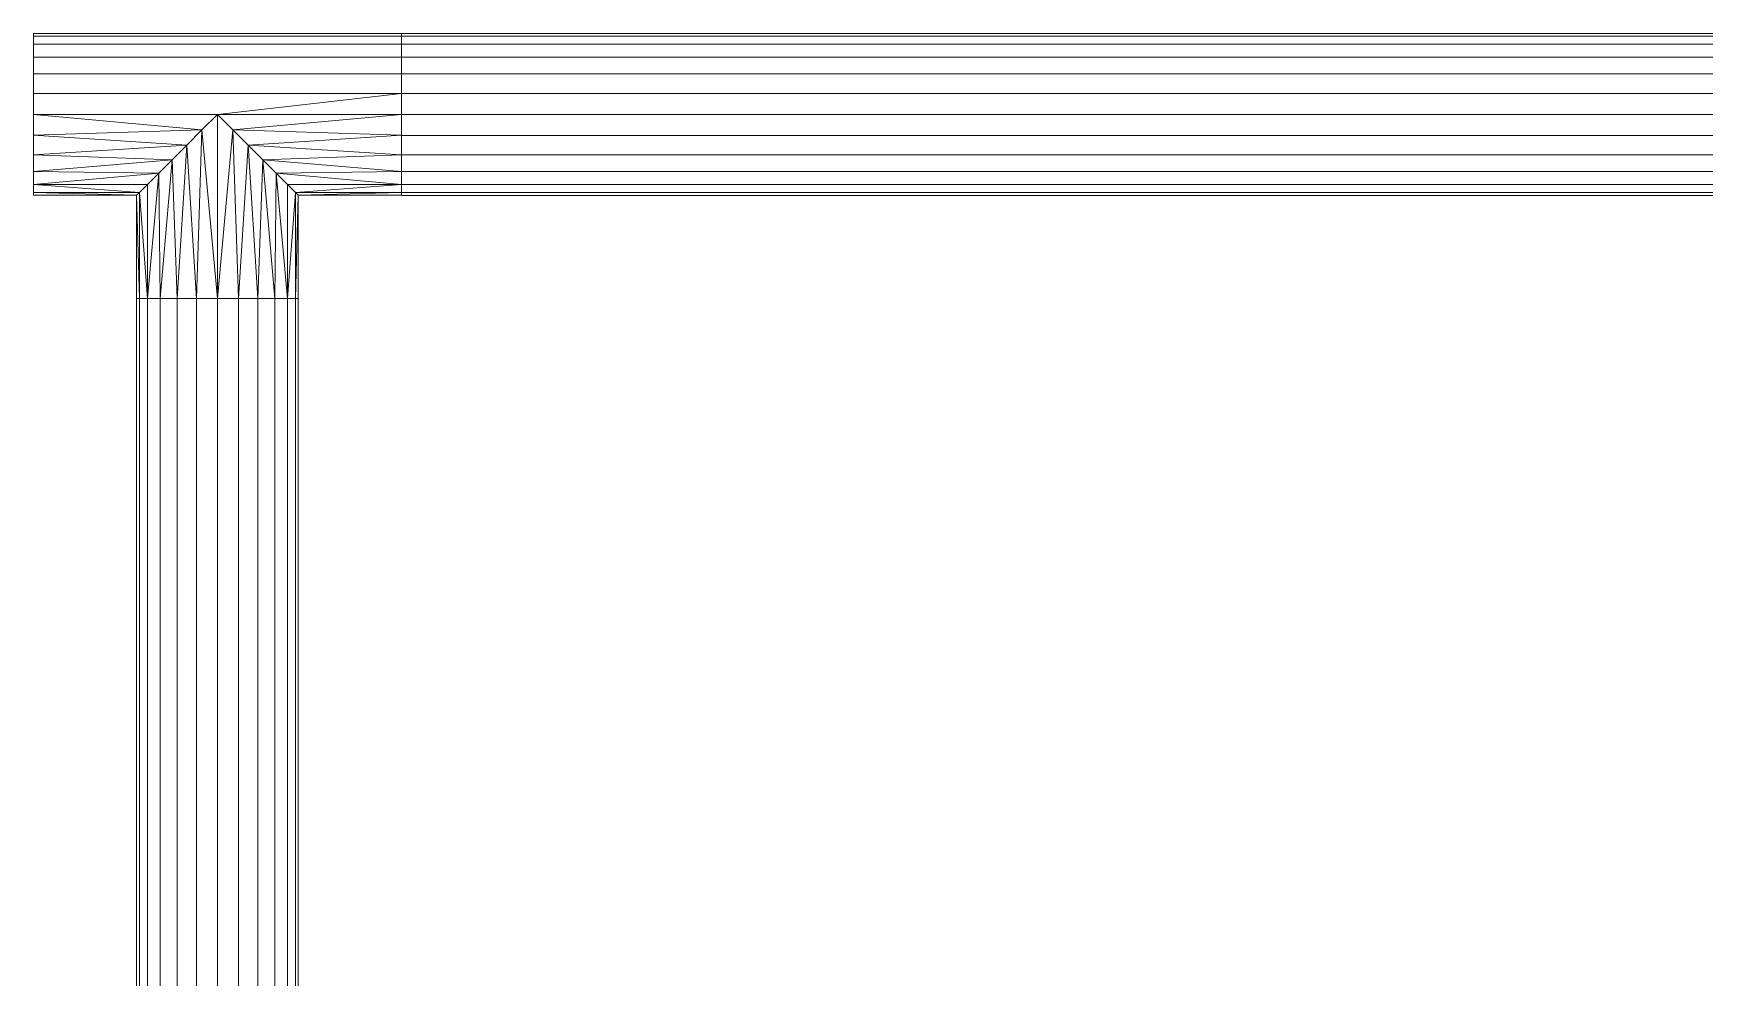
# Model space of a CAD drawing. Header units: inches. Extents: x -3325 to -59, y 5 to 733.
# Drawn here: x -909.66 to -896.08, y 378.39 to 386.06 of the extents above; entities that cross this region are included whole.
import ezdxf

# ---------------------------------------------------------------- set-up
doc = ezdxf.new("R2010")
doc.units = ezdxf.units.IN
doc.header["$MEASUREMENT"] = 0
doc.layers.add('P-PIPE', color=10, linetype='Continuous', lineweight=9)

# ---------------------------------------------------------------- blocks, each defined once
blk = doc.blocks.new('Tee - Welded - Generic - Standard-1086689-06 - Fifth Level')
at = {"layer": 'P-PIPE'}
mesh = blk.add_polyface(dxfattribs=at)
corners = [(-1.496, -0.657), (-1.496, -0.635, 0.17), (-1.496, -0.569, 0.329), (-1.496, -0.465, 0.465), (-1.496, -0.329, 0.569), (-1.496, -0.17, 0.635), (-1.496, 0, 0.657), (-1.496, 0.17, 0.635), (-1.496, 0.329, 0.569), (-1.496, 0.465, 0.465), (-1.496, 0.569, 0.329), (-1.496, 0.635, 0.17), (-1.496, 0.657), (-1.496, 0.635, -0.17), (-1.496, 0.569, -0.329), (-1.496, 0.465, -0.465), (-1.496, 0.329, -0.569), (-1.496, 0.17, -0.635), (-1.496, 0, -0.657), (-1.496, -0.17, -0.635), (-1.496, -0.329, -0.569), (-1.496, -0.465, -0.465), (-1.496, -0.569, -0.329), (-1.496, -0.635, -0.17)]
mesh.append_faces([[corners[k] for k in face] for face in [(20, 17, 18, 19)]], dxfattribs={"vtx0": -1})
mesh.append_faces([[corners[k] for k in face] for face in [(23, 17, 20), (11, 23, 8, 10)]], dxfattribs={"vtx0": -1, "vtx1": -1, "vtx2": -1})
mesh.append_faces([[corners[k] for k in face] for face in [(17, 23, 11, 14)]], dxfattribs={"vtx0": -1, "vtx1": -1, "vtx2": -1, "vtx3": -1})
mesh.append_faces([[corners[k] for k in face] for face in [(16, 17, 14, 15), (9, 10, 8)]], dxfattribs={"vtx1": -1})
mesh.append_faces([[corners[k] for k in face] for face in [(7, 8, 3, 6)]], dxfattribs={"vtx1": -1, "vtx2": -1})
mesh.append_faces([[corners[k] for k in face] for face in [(23, 0, 3, 8)]], dxfattribs={"vtx1": -1, "vtx2": -1, "vtx3": -1})
mesh.append_faces([[corners[k] for k in face] for face in [(12, 13, 14, 11)]], dxfattribs={"vtx2": -1})
mesh.append_faces([[corners[k] for k in face] for face in [(20, 21, 22, 23), (0, 1, 2, 3), (3, 4, 5, 6)]], dxfattribs={"vtx3": -1})
mesh = blk.add_polyface(dxfattribs=at)
corners = [(-1.496, 0.657), (-1.496, 0.635, 0.17), (-1.496, 0.569, 0.329), (-1.496, 0.465, 0.465), (-1.496, 0.329, 0.569), (-1.496, 0.17, 0.635), (-1.496, 0, 0.657), (-1.496, -0.17, 0.635), (-1.496, -0.329, 0.569), (-1.496, -0.465, 0.465), (-1.496, -0.569, 0.329), (-1.496, -0.635, 0.17), (-1.496, -0.657), (-0.657, -0.657), (-0.634, -0.634, 0.175), (-0.569, -0.569, 0.329), (-0.477, -0.477, 0.452), (-0.369, -0.369, 0.545), (-0.25, -0.25, 0.608), (-0.126, -0.126, 0.645), (0, 0, 0.657), (0.126, -0.126, 0.645), (0.25, -0.25, 0.608), (0.369, -0.369, 0.545), (0.477, -0.477, 0.452), (0.569, -0.569, 0.329), (0.634, -0.634, 0.175), (0.657, -0.657), (1.496, -0.657), (1.496, -0.635, 0.17), (1.496, -0.569, 0.329), (1.496, -0.465, 0.465), (1.496, -0.329, 0.569), (1.496, -0.17, 0.635), (1.496, 0, 0.657), (1.496, 0.17, 0.635), (1.496, 0.329, 0.569), (1.496, 0.465, 0.465), (1.496, 0.569, 0.329), (1.496, 0.635, 0.17), (1.496, 0.657)]
mesh.append_faces([[corners[k] for k in face] for face in [(13, 11, 12)]], dxfattribs={"vtx0": -1})
mesh.append_faces([[corners[k] for k in face] for face in [(27, 29, 26), (25, 30, 24), (11, 14, 10), (9, 17, 8), (16, 10, 15), (23, 32, 22), (21, 34, 20), (22, 33, 21), (33, 22, 32), (19, 7, 18), (7, 19, 6)]], dxfattribs={"vtx0": -1, "vtx1": -1})
mesh.append_faces([[corners[k] for k in face] for face in [(30, 25, 26), (24, 30, 31), (8, 17, 18), (21, 33, 34), (18, 7, 8), (20, 5, 6)]], dxfattribs={"vtx0": -1, "vtx2": -1})
mesh.append_faces([[corners[k] for k in face] for face in [(20, 34, 35, 5)]], dxfattribs={"vtx0": -1, "vtx2": -1, "vtx3": -1})
mesh.append_faces([[corners[k] for k in face] for face in [(28, 29, 27)]], dxfattribs={"vtx1": -1})
mesh.append_faces([[corners[k] for k in face] for face in [(29, 30, 26), (31, 32, 23), (23, 24, 31), (13, 14, 11), (14, 15, 10), (16, 17, 9), (9, 10, 16), (19, 20, 6)]], dxfattribs={"vtx1": -1, "vtx2": -1})
mesh.append_faces([[corners[k] for k in face] for face in [(38, 39, 1, 2), (36, 37, 3, 4), (37, 38, 2, 3), (35, 36, 4, 5)]], dxfattribs={"vtx1": -1, "vtx3": -1})
mesh.append_faces([[corners[k] for k in face] for face in [(39, 40, 0, 1)]], dxfattribs={"vtx3": -1})
mesh = blk.add_polyface(dxfattribs=at)
corners = [(-1.496, -0.657), (-1.496, -0.635, -0.17), (-1.496, -0.569, -0.329), (-1.496, -0.465, -0.465), (-1.496, -0.329, -0.569), (-1.496, -0.17, -0.635), (-1.496, 0, -0.657), (-1.496, 0.17, -0.635), (-1.496, 0.329, -0.569), (-1.496, 0.465, -0.465), (-1.496, 0.569, -0.329), (-1.496, 0.635, -0.17), (-1.496, 0.657), (1.496, 0.657), (1.496, 0.635, -0.17), (1.496, 0.569, -0.329), (1.496, 0.465, -0.465), (1.496, 0.329, -0.569), (1.496, 0.17, -0.635), (1.496, 0, -0.657), (1.496, -0.17, -0.635), (1.496, -0.329, -0.569), (1.496, -0.465, -0.465), (1.496, -0.569, -0.329), (1.496, -0.635, -0.17), (1.496, -0.657), (0.657, -0.657), (0.634, -0.634, -0.175), (0.569, -0.569, -0.329), (0.477, -0.477, -0.452), (0.369, -0.369, -0.545), (0.25, -0.25, -0.608), (0.126, -0.126, -0.645), (0, 0, -0.657), (-0.126, -0.126, -0.645), (-0.25, -0.25, -0.608), (-0.369, -0.369, -0.545), (-0.477, -0.477, -0.452), (-0.569, -0.569, -0.329), (-0.634, -0.634, -0.175), (-0.657, -0.657)]
mesh.append_faces([[corners[k] for k in face] for face in [(1, 40, 0)]], dxfattribs={"vtx0": -1})
mesh.append_faces([[corners[k] for k in face] for face in [(33, 19, 32), (6, 34, 5), (32, 20, 31), (24, 27, 23), (27, 24, 26), (36, 4, 35), (3, 37, 2), (38, 2, 37), (21, 31, 20)]], dxfattribs={"vtx0": -1, "vtx1": -1})
mesh.append_faces([[corners[k] for k in face] for face in [(35, 4, 5), (6, 33, 34), (23, 28, 29), (29, 22, 23), (21, 30, 31), (23, 27, 28), (36, 3, 4), (3, 36, 37), (39, 1, 2)]], dxfattribs={"vtx0": -1, "vtx2": -1})
mesh.append_faces([[corners[k] for k in face] for face in [(13, 14, 11, 12)]], dxfattribs={"vtx1": -1})
mesh.append_faces([[corners[k] for k in face] for face in [(19, 20, 32), (34, 35, 5), (6, 7, 33), (21, 22, 30), (29, 30, 22), (39, 40, 1), (38, 39, 2)]], dxfattribs={"vtx1": -1, "vtx2": -1})
mesh.append_faces([[corners[k] for k in face] for face in [(18, 19, 33, 7)]], dxfattribs={"vtx1": -1, "vtx2": -1, "vtx3": -1})
mesh.append_faces([[corners[k] for k in face] for face in [(15, 16, 9, 10), (14, 15, 10, 11), (16, 17, 8, 9), (17, 18, 7, 8)]], dxfattribs={"vtx1": -1, "vtx3": -1})
mesh.append_faces([[corners[k] for k in face] for face in [(24, 25, 26)]], dxfattribs={"vtx2": -1})
mesh = blk.add_polyface(dxfattribs=at)
corners = [(1.496, -0.657), (1.496, -0.635, -0.17), (1.496, -0.569, -0.329), (1.496, -0.465, -0.465), (1.496, -0.329, -0.569), (1.496, -0.17, -0.635), (1.496, 0, -0.657), (1.496, 0.17, -0.635), (1.496, 0.329, -0.569), (1.496, 0.465, -0.465), (1.496, 0.569, -0.329), (1.496, 0.635, -0.17), (1.496, 0.657), (1.496, 0.635, 0.17), (1.496, 0.569, 0.329), (1.496, 0.465, 0.465), (1.496, 0.329, 0.569), (1.496, 0.17, 0.635), (1.496, 0, 0.657), (1.496, -0.17, 0.635), (1.496, -0.329, 0.569), (1.496, -0.465, 0.465), (1.496, -0.569, 0.329), (1.496, -0.635, 0.17)]
mesh.append_faces([[corners[k] for k in face] for face in [(7, 5, 6), (10, 8, 9), (4, 2, 3), (16, 14, 15), (23, 21, 22)]], dxfattribs={"vtx0": -1})
mesh.append_faces([[corners[k] for k in face] for face in [(1, 5, 0)]], dxfattribs={"vtx0": -1, "vtx1": -1})
mesh.append_faces([[corners[k] for k in face] for face in [(5, 10, 11, 0), (23, 12, 13, 21)]], dxfattribs={"vtx0": -1, "vtx2": -1, "vtx3": -1})
mesh.append_faces([[corners[k] for k in face] for face in [(21, 16, 17, 18)]], dxfattribs={"vtx0": -1, "vtx3": -1})
mesh.append_faces([[corners[k] for k in face] for face in [(7, 8, 10, 5), (13, 14, 16, 21)]], dxfattribs={"vtx1": -1, "vtx2": -1, "vtx3": -1})
mesh.append_faces([[corners[k] for k in face] for face in [(4, 5, 1, 2), (23, 0, 11, 12)]], dxfattribs={"vtx1": -1, "vtx3": -1})
mesh.append_faces([[corners[k] for k in face] for face in [(19, 20, 21, 18)]], dxfattribs={"vtx2": -1})
mesh = blk.add_polyface(dxfattribs=at)
corners = [(-0.657, -1.496), (-0.635, -1.496, 0.17), (-0.569, -1.496, 0.329), (-0.465, -1.496, 0.465), (-0.329, -1.496, 0.569), (-0.17, -1.496, 0.635), (0, -1.496, 0.657), (0.17, -1.496, 0.635), (0.329, -1.496, 0.569), (0.465, -1.496, 0.465), (0.569, -1.496, 0.329), (0.635, -1.496, 0.17), (0.657, -1.496), (0.657, -0.657), (0.634, -0.634, 0.175), (0.569, -0.569, 0.329), (0.477, -0.477, 0.452), (0.369, -0.369, 0.545), (0.25, -0.25, 0.608), (0.126, -0.126, 0.645), (0, 0, 0.657), (-0.126, -0.126, 0.645), (-0.25, -0.25, 0.608), (-0.369, -0.369, 0.545), (-0.477, -0.477, 0.452), (-0.569, -0.569, 0.329), (-0.634, -0.634, 0.175), (-0.657, -0.657)]
mesh.append_faces([[corners[k] for k in face] for face in [(13, 11, 12)]], dxfattribs={"vtx0": -1})
mesh.append_faces([[corners[k] for k in face] for face in [(22, 5, 21), (24, 3, 23), (8, 18, 7), (17, 9, 16)]], dxfattribs={"vtx0": -1, "vtx1": -1})
mesh.append_faces([[corners[k] for k in face] for face in [(24, 2, 3), (26, 1, 2), (22, 4, 5), (6, 20, 21), (21, 5, 6), (19, 6, 7), (16, 9, 10), (17, 8, 9), (6, 19, 20)]], dxfattribs={"vtx0": -1, "vtx2": -1})
mesh.append_faces([[corners[k] for k in face] for face in [(26, 27, 1), (3, 4, 23), (25, 26, 2), (24, 25, 2), (22, 23, 4), (10, 11, 14), (18, 19, 7), (17, 18, 8), (13, 14, 11), (15, 16, 10), (14, 15, 10)]], dxfattribs={"vtx1": -1, "vtx2": -1})
mesh.append_faces([[corners[k] for k in face] for face in [(27, 0, 1)]], dxfattribs={"vtx2": -1})
mesh = blk.add_polyface(dxfattribs=at)
corners = [(0.657, -1.496), (0.635, -1.496, -0.17), (0.569, -1.496, -0.329), (0.465, -1.496, -0.465), (0.329, -1.496, -0.569), (0.17, -1.496, -0.635), (0, -1.496, -0.657), (-0.17, -1.496, -0.635), (-0.329, -1.496, -0.569), (-0.465, -1.496, -0.465), (-0.569, -1.496, -0.329), (-0.635, -1.496, -0.17), (-0.657, -1.496), (-0.657, -0.657), (-0.634, -0.634, -0.175), (-0.569, -0.569, -0.329), (-0.477, -0.477, -0.452), (-0.369, -0.369, -0.545), (-0.25, -0.25, -0.608), (-0.126, -0.126, -0.645), (0, 0, -0.657), (0.126, -0.126, -0.645), (0.25, -0.25, -0.608), (0.369, -0.369, -0.545), (0.477, -0.477, -0.452), (0.569, -0.569, -0.329), (0.634, -0.634, -0.175), (0.657, -0.657)]
mesh.append_faces([[corners[k] for k in face] for face in [(13, 11, 12)]], dxfattribs={"vtx0": -1})
mesh.append_faces([[corners[k] for k in face] for face in [(22, 5, 21), (24, 3, 23), (8, 18, 7), (17, 9, 16)]], dxfattribs={"vtx0": -1, "vtx1": -1})
mesh.append_faces([[corners[k] for k in face] for face in [(24, 2, 3), (26, 1, 2), (22, 4, 5), (6, 20, 21), (21, 5, 6), (19, 6, 7), (16, 9, 10), (17, 8, 9), (6, 19, 20)]], dxfattribs={"vtx0": -1, "vtx2": -1})
mesh.append_faces([[corners[k] for k in face] for face in [(0, 1, 27)]], dxfattribs={"vtx1": -1})
mesh.append_faces([[corners[k] for k in face] for face in [(26, 27, 1), (3, 4, 23), (25, 26, 2), (24, 25, 2), (22, 23, 4), (10, 11, 14), (18, 19, 7), (17, 18, 8), (13, 14, 11), (15, 16, 10), (14, 15, 10)]], dxfattribs={"vtx1": -1, "vtx2": -1})
mesh = blk.add_polyface(dxfattribs=at)
corners = [(-0.657, -1.496), (-0.635, -1.496, -0.17), (-0.569, -1.496, -0.329), (-0.465, -1.496, -0.465), (-0.329, -1.496, -0.569), (-0.17, -1.496, -0.635), (0, -1.496, -0.657), (0.17, -1.496, -0.635), (0.329, -1.496, -0.569), (0.465, -1.496, -0.465), (0.569, -1.496, -0.329), (0.635, -1.496, -0.17), (0.657, -1.496), (0.635, -1.496, 0.17), (0.569, -1.496, 0.329), (0.465, -1.496, 0.465), (0.329, -1.496, 0.569), (0.17, -1.496, 0.635), (0, -1.496, 0.657), (-0.17, -1.496, 0.635), (-0.329, -1.496, 0.569), (-0.465, -1.496, 0.465), (-0.569, -1.496, 0.329), (-0.635, -1.496, 0.17)]
mesh.append_faces([[corners[k] for k in face] for face in [(16, 14, 15), (13, 11, 12)]], dxfattribs={"vtx0": -1})
mesh.append_faces([[corners[k] for k in face] for face in [(0, 3, 11, 13)]], dxfattribs={"vtx0": -1, "vtx1": -1, "vtx2": -1, "vtx3": -1})
mesh.append_faces([[corners[k] for k in face] for face in [(16, 0, 13, 14), (21, 0, 16, 17)]], dxfattribs={"vtx0": -1, "vtx1": -1, "vtx3": -1})
mesh.append_faces([[corners[k] for k in face] for face in [(5, 8, 9, 11)]], dxfattribs={"vtx0": -1, "vtx2": -1, "vtx3": -1})
mesh.append_faces([[corners[k] for k in face] for face in [(17, 18, 21)]], dxfattribs={"vtx1": -1, "vtx2": -1})
mesh.append_faces([[corners[k] for k in face] for face in [(6, 7, 8, 5), (9, 10, 11), (22, 23, 0, 21), (19, 20, 21, 18)]], dxfattribs={"vtx2": -1})
mesh.append_faces([[corners[k] for k in face] for face in [(3, 4, 5, 11)]], dxfattribs={"vtx2": -1, "vtx3": -1})
mesh.append_faces([[corners[k] for k in face] for face in [(0, 1, 2, 3)]], dxfattribs={"vtx3": -1})

msp = doc.modelspace()

# ---------------------------------------------------------------- linework, layer by layer
at = {"layer": 'P-PIPE', "color": 1}
for p, q in [((-906.671, 385.405, 1084), (-909.663, 385.405, 1084)), ((-908.167, 383.909, 1084), (-908.167, 385.405, 1084)), ((-906.671, 385.405, 1084), (-858.571, 385.405, 1084)), ((-906.671, 385.405, 1084), (-858.571, 385.405, 1084)), ((-908.167, 373.965, 1084), (-908.167, 383.909, 1084)), ((-908.167, 373.965, 1084), (-908.167, 383.909, 1084))]:
    msp.add_line(p, q, dxfattribs=at)

# ---------------------------------------------------------------- block references
at = {"layer": 'P-PIPE', "color": 1, "extrusion": (0, 0, -1)}
msp.add_blockref('Tee - Welded - Generic - Standard-1086689-06 - Fifth Level', (908.167, 385.405, -1084), dxfattribs=at)

# ---------------------------------------------------------------- meshes
at = {"layer": 'P-PIPE', "color": 1}
mesh = msp.add_polyface(dxfattribs=at)
corners = [(-906.671, 384.747, 1084), (-906.671, 384.77, 1084.17), (-906.671, 384.835, 1084.329), (-906.671, 384.94, 1084.465), (-906.671, 385.076, 1084.569), (-906.671, 385.234, 1084.635), (-906.671, 385.405, 1084.657), (-906.671, 385.575, 1084.635), (-906.671, 385.733, 1084.569), (-906.671, 385.87, 1084.465), (-906.671, 385.974, 1084.329), (-906.671, 386.04, 1084.17), (-906.671, 386.062, 1084), (-906.671, 386.04, 1083.83), (-906.671, 385.974, 1083.671), (-906.671, 385.87, 1083.535), (-906.671, 385.733, 1083.431), (-906.671, 385.575, 1083.365), (-906.671, 385.405, 1083.342), (-906.671, 385.234, 1083.365), (-906.671, 385.076, 1083.431), (-906.671, 384.94, 1083.535), (-906.671, 384.835, 1083.671), (-906.671, 384.77, 1083.83)]
mesh.append_faces([[corners[k] for k in face] for face in [(19, 17, 18), (13, 11, 12)]], dxfattribs={"vtx0": -1, "color": 1})
mesh.append_faces([[corners[k] for k in face] for face in [(21, 15, 19, 20), (15, 11, 13, 14)]], dxfattribs={"vtx0": -1, "vtx1": -1, "color": 1})
mesh.append_faces([[corners[k] for k in face] for face in [(3, 8, 11)]], dxfattribs={"vtx0": -1, "vtx1": -1, "vtx2": -1, "color": 1})
mesh.append_faces([[corners[k] for k in face] for face in [(15, 21, 3, 11)]], dxfattribs={"vtx0": -1, "vtx1": -1, "vtx2": -1, "vtx3": -1, "color": 1})
mesh.append_faces([[corners[k] for k in face] for face in [(23, 0, 1)]], dxfattribs={"vtx2": -1, "color": 1})
mesh.append_faces([[corners[k] for k in face] for face in [(21, 22, 23, 3), (1, 2, 3, 23), (3, 4, 5, 8), (15, 16, 17, 19)]], dxfattribs={"vtx2": -1, "vtx3": -1, "color": 1})
mesh.append_faces([[corners[k] for k in face] for face in [(5, 6, 7, 8), (8, 9, 10, 11)]], dxfattribs={"vtx3": -1, "color": 1})
mesh = msp.add_polyface(dxfattribs=at)
corners = [(-906.671, 386.062, 1084), (-906.671, 386.04, 1084.17), (-906.671, 385.974, 1084.329), (-906.671, 385.87, 1084.465), (-906.671, 385.733, 1084.569), (-906.671, 385.575, 1084.635), (-906.671, 385.405, 1084.657), (-858.571, 385.405, 1084.657), (-858.571, 385.575, 1084.635), (-858.571, 385.733, 1084.569), (-858.571, 385.87, 1084.465), (-858.571, 385.974, 1084.329), (-858.571, 386.04, 1084.17), (-858.571, 386.062, 1084)]
mesh.append_faces([[corners[k] for k in face] for face in [(7, 8, 5, 6)]], dxfattribs={"vtx1": -1, "color": 1})
mesh.append_faces([[corners[k] for k in face] for face in [(8, 9, 4, 5), (3, 4, 9, 10), (11, 12, 1, 2), (2, 3, 10, 11)]], dxfattribs={"vtx1": -1, "vtx3": -1, "color": 1})
mesh.append_faces([[corners[k] for k in face] for face in [(12, 13, 0, 1)]], dxfattribs={"vtx3": -1, "color": 1})
mesh = msp.add_polyface(dxfattribs=at)
corners = [(-906.671, 385.405, 1083.342), (-906.671, 385.575, 1083.365), (-906.671, 385.733, 1083.431), (-906.671, 385.87, 1083.535), (-906.671, 385.974, 1083.671), (-906.671, 386.04, 1083.83), (-906.671, 386.062, 1084), (-858.571, 386.062, 1084), (-858.571, 386.04, 1083.83), (-858.571, 385.974, 1083.671), (-858.571, 385.87, 1083.535), (-858.571, 385.733, 1083.431), (-858.571, 385.575, 1083.365), (-858.571, 385.405, 1083.342)]
mesh.append_faces([[corners[k] for k in face] for face in [(7, 8, 5, 6)]], dxfattribs={"vtx1": -1, "color": 1})
mesh.append_faces([[corners[k] for k in face] for face in [(8, 9, 4, 5), (3, 4, 9, 10), (11, 12, 1, 2), (2, 3, 10, 11)]], dxfattribs={"vtx1": -1, "vtx3": -1, "color": 1})
mesh.append_faces([[corners[k] for k in face] for face in [(12, 13, 0, 1)]], dxfattribs={"vtx3": -1, "color": 1})
mesh = msp.add_polyface(dxfattribs=at)
corners = [(-906.671, 385.405, 1084.657), (-906.671, 385.234, 1084.635), (-906.671, 385.076, 1084.569), (-906.671, 384.94, 1084.465), (-906.671, 384.835, 1084.329), (-906.671, 384.77, 1084.17), (-906.671, 384.747, 1084), (-858.571, 384.747, 1084), (-858.571, 384.77, 1084.17), (-858.571, 384.835, 1084.329), (-858.571, 384.94, 1084.465), (-858.571, 385.076, 1084.569), (-858.571, 385.234, 1084.635), (-858.571, 385.405, 1084.657)]
mesh.append_faces([[corners[k] for k in face] for face in [(8, 9, 4, 5), (3, 4, 9, 10), (11, 12, 1, 2), (2, 3, 10, 11)]], dxfattribs={"vtx1": -1, "vtx3": -1, "color": 1})
mesh.append_faces([[corners[k] for k in face] for face in [(6, 7, 8, 5)]], dxfattribs={"vtx2": -1, "color": 1})
mesh.append_faces([[corners[k] for k in face] for face in [(12, 13, 0, 1)]], dxfattribs={"vtx3": -1, "color": 1})
mesh = msp.add_polyface(dxfattribs=at)
corners = [(-906.671, 384.747, 1084), (-906.671, 384.77, 1083.83), (-906.671, 384.835, 1083.671), (-906.671, 384.94, 1083.535), (-906.671, 385.076, 1083.431), (-906.671, 385.234, 1083.365), (-906.671, 385.405, 1083.342), (-858.571, 385.405, 1083.342), (-858.571, 385.234, 1083.365), (-858.571, 385.076, 1083.431), (-858.571, 384.94, 1083.535), (-858.571, 384.835, 1083.671), (-858.571, 384.77, 1083.83), (-858.571, 384.747, 1084)]
mesh.append_faces([[corners[k] for k in face] for face in [(7, 8, 5, 6)]], dxfattribs={"vtx1": -1, "color": 1})
mesh.append_faces([[corners[k] for k in face] for face in [(8, 9, 4, 5), (3, 4, 9, 10), (11, 12, 1, 2), (2, 3, 10, 11)]], dxfattribs={"vtx1": -1, "vtx3": -1, "color": 1})
mesh.append_faces([[corners[k] for k in face] for face in [(12, 13, 0, 1)]], dxfattribs={"vtx3": -1, "color": 1})
mesh = msp.add_polyface(dxfattribs=at)
corners = [(-907.51, 383.909, 1084), (-907.532, 383.909, 1083.83), (-907.598, 383.909, 1083.671), (-907.702, 383.909, 1083.535), (-907.838, 383.909, 1083.431), (-907.997, 383.909, 1083.365), (-908.167, 383.909, 1083.342), (-908.337, 383.909, 1083.365), (-908.496, 383.909, 1083.431), (-908.632, 383.909, 1083.535), (-908.736, 383.909, 1083.671), (-908.802, 383.909, 1083.83), (-908.824, 383.909, 1084), (-908.802, 383.909, 1084.17), (-908.736, 383.909, 1084.329), (-908.632, 383.909, 1084.465), (-908.496, 383.909, 1084.569), (-908.337, 383.909, 1084.635), (-908.167, 383.909, 1084.657), (-907.997, 383.909, 1084.635), (-907.838, 383.909, 1084.569), (-907.702, 383.909, 1084.465), (-907.598, 383.909, 1084.329), (-907.532, 383.909, 1084.17)]
mesh.append_faces([[corners[k] for k in face] for face in [(4, 2, 3)]], dxfattribs={"vtx0": -1, "color": 1})
mesh.append_faces([[corners[k] for k in face] for face in [(14, 20, 2)]], dxfattribs={"vtx0": -1, "vtx1": -1, "vtx2": -1, "color": 1})
mesh.append_faces([[corners[k] for k in face] for face in [(20, 16, 17)]], dxfattribs={"vtx0": -1, "vtx2": -1, "color": 1})
mesh.append_faces([[corners[k] for k in face] for face in [(7, 8, 5, 6), (1, 2, 23, 0)]], dxfattribs={"vtx1": -1, "color": 1})
mesh.append_faces([[corners[k] for k in face] for face in [(22, 23, 2)]], dxfattribs={"vtx1": -1, "vtx2": -1, "color": 1})
mesh.append_faces([[corners[k] for k in face] for face in [(10, 11, 14, 2), (4, 5, 8, 2)]], dxfattribs={"vtx1": -1, "vtx2": -1, "vtx3": -1, "color": 1})
mesh.append_faces([[corners[k] for k in face] for face in [(8, 9, 10, 2), (14, 15, 16, 20), (20, 21, 22, 2)]], dxfattribs={"vtx2": -1, "vtx3": -1, "color": 1})
mesh.append_faces([[corners[k] for k in face] for face in [(11, 12, 13, 14), (17, 18, 19, 20)]], dxfattribs={"vtx3": -1, "color": 1})
mesh = msp.add_polyface(dxfattribs=at)
corners = [(-908.824, 373.965, 1084), (-908.802, 373.965, 1084.17), (-908.736, 373.965, 1084.329), (-908.632, 373.965, 1084.465), (-908.496, 373.965, 1084.569), (-908.337, 373.965, 1084.635), (-908.167, 373.965, 1084.657), (-908.167, 383.909, 1084.657), (-908.337, 383.909, 1084.635), (-908.496, 383.909, 1084.569), (-908.632, 383.909, 1084.465), (-908.736, 383.909, 1084.329), (-908.802, 383.909, 1084.17), (-908.824, 383.909, 1084)]
mesh.append_faces([[corners[k] for k in face] for face in [(7, 8, 5, 6)]], dxfattribs={"vtx1": -1, "color": 1})
mesh.append_faces([[corners[k] for k in face] for face in [(8, 9, 4, 5), (3, 4, 9, 10), (11, 12, 1, 2), (2, 3, 10, 11)]], dxfattribs={"vtx1": -1, "vtx3": -1, "color": 1})
mesh.append_faces([[corners[k] for k in face] for face in [(12, 13, 0, 1)]], dxfattribs={"vtx3": -1, "color": 1})
mesh = msp.add_polyface(dxfattribs=at)
corners = [(-908.167, 373.965, 1083.342), (-908.337, 373.965, 1083.365), (-908.496, 373.965, 1083.431), (-908.632, 373.965, 1083.535), (-908.736, 373.965, 1083.671), (-908.802, 373.965, 1083.83), (-908.824, 373.965, 1084), (-908.824, 383.909, 1084), (-908.802, 383.909, 1083.83), (-908.736, 383.909, 1083.671), (-908.632, 383.909, 1083.535), (-908.496, 383.909, 1083.431), (-908.337, 383.909, 1083.365), (-908.167, 383.909, 1083.342)]
mesh.append_faces([[corners[k] for k in face] for face in [(7, 8, 5, 6)]], dxfattribs={"vtx1": -1, "color": 1})
mesh.append_faces([[corners[k] for k in face] for face in [(8, 9, 4, 5), (3, 4, 9, 10), (11, 12, 1, 2), (2, 3, 10, 11)]], dxfattribs={"vtx1": -1, "vtx3": -1, "color": 1})
mesh.append_faces([[corners[k] for k in face] for face in [(12, 13, 0, 1)]], dxfattribs={"vtx3": -1, "color": 1})
mesh = msp.add_polyface(dxfattribs=at)
corners = [(-908.167, 373.965, 1084.657), (-907.997, 373.965, 1084.635), (-907.838, 373.965, 1084.569), (-907.702, 373.965, 1084.465), (-907.598, 373.965, 1084.329), (-907.532, 373.965, 1084.17), (-907.51, 373.965, 1084), (-907.51, 383.909, 1084), (-907.532, 383.909, 1084.17), (-907.598, 383.909, 1084.329), (-907.702, 383.909, 1084.465), (-907.838, 383.909, 1084.569), (-907.997, 383.909, 1084.635), (-908.167, 383.909, 1084.657)]
mesh.append_faces([[corners[k] for k in face] for face in [(8, 9, 4, 5), (3, 4, 9, 10), (11, 12, 1, 2), (2, 3, 10, 11)]], dxfattribs={"vtx1": -1, "vtx3": -1, "color": 1})
mesh.append_faces([[corners[k] for k in face] for face in [(6, 7, 8, 5)]], dxfattribs={"vtx2": -1, "color": 1})
mesh.append_faces([[corners[k] for k in face] for face in [(12, 13, 0, 1)]], dxfattribs={"vtx3": -1, "color": 1})
mesh = msp.add_polyface(dxfattribs=at)
corners = [(-907.51, 373.965, 1084), (-907.532, 373.965, 1083.83), (-907.598, 373.965, 1083.671), (-907.702, 373.965, 1083.535), (-907.838, 373.965, 1083.431), (-907.997, 373.965, 1083.365), (-908.167, 373.965, 1083.342), (-908.167, 383.909, 1083.342), (-907.997, 383.909, 1083.365), (-907.838, 383.909, 1083.431), (-907.702, 383.909, 1083.535), (-907.598, 383.909, 1083.671), (-907.532, 383.909, 1083.83), (-907.51, 383.909, 1084)]
mesh.append_faces([[corners[k] for k in face] for face in [(7, 8, 5, 6)]], dxfattribs={"vtx1": -1, "color": 1})
mesh.append_faces([[corners[k] for k in face] for face in [(8, 9, 4, 5), (3, 4, 9, 10), (11, 12, 1, 2), (2, 3, 10, 11)]], dxfattribs={"vtx1": -1, "vtx3": -1, "color": 1})
mesh.append_faces([[corners[k] for k in face] for face in [(12, 13, 0, 1)]], dxfattribs={"vtx3": -1, "color": 1})

doc.saveas('drawing.dxf')
